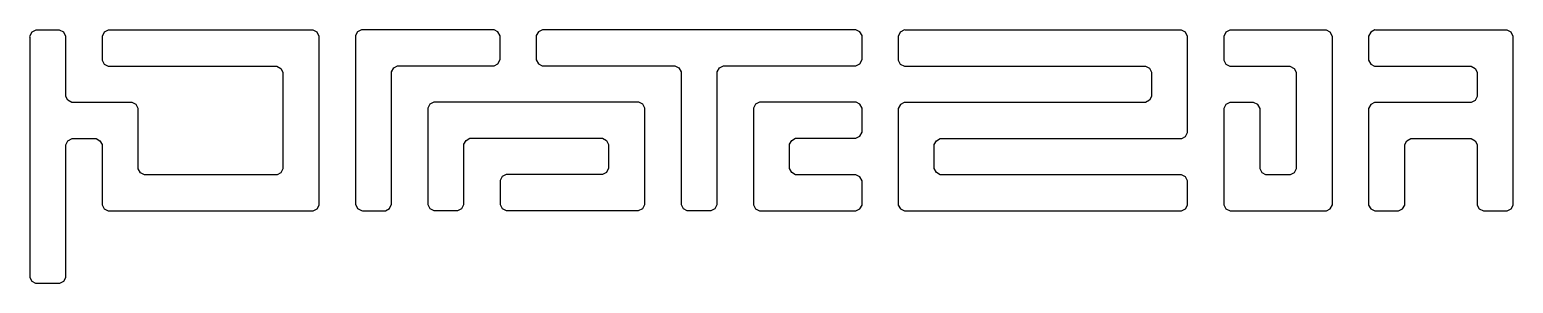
# Model space of a CAD drawing. Extents: x 0 to 6.05, y 0.01 to 1.04.
import ezdxf

# ---------------------------------------------------------------- set-up
doc = ezdxf.new("R2010")
doc.units = 0
doc.layers.get('0').update_dxf_attribs({"linetype": 'CONTINUOUS'})

msp = doc.modelspace()

# ---------------------------------------------------------------- linework, layer by layer
at = {"color": 250}
for points in [[(0.2953, 1.0104), (0.2953, 0.9219), (0.2953, 0.9167), (0.3039, 0.901), (0.3196, 0.8924), (0.3248, 0.8924), (1.004, 0.8924), (1.008, 0.8924), (1.0248, 0.8837), (1.0334, 0.8681), (1.0334, 0.8628), (1.0334, 0.4792), (1.0334, 0.474), (1.0248, 0.4583), (1.0092, 0.4497), (1.004, 0.4497), (0.4727, 0.4497), (0.4686, 0.4497), (0.4517, 0.4582), (0.4429, 0.474), (0.4429, 0.4792), (0.4429, 0.7155), (0.4429, 0.7196), (0.4342, 0.7364), (0.4186, 0.745), (0.4134, 0.745), (0.1771, 0.745), (0.1718, 0.745), (0.1561, 0.7537), (0.1475, 0.7694), (0.1475, 0.7746), (0.1475, 1.0104), (0.1475, 1.0145), (0.139, 1.0315), (0.1222, 1.0403), (0.1181, 1.0403), (0.0295, 1.0403), (0.0253, 1.0403), (0.0085, 1.0315), (-0.0001, 1.0145), (0, 1.0104), (0, 0.0363), (0, 0.0311), (0.0086, 0.0155), (0.0243, 0.0069), (0.0295, 0.0069), (0.1181, 0.0069), (0.1233, 0.0069), (0.1389, 0.0155), (0.1476, 0.0311), (0.1476, 0.0363), (0.1476, 0.5676), (0.1476, 0.5717), (0.1561, 0.5887), (0.173, 0.5974), (0.1771, 0.5974), (0.2656, 0.5974), (0.2708, 0.5974), (0.2865, 0.5888), (0.2952, 0.5731), (0.2952, 0.5678), (0.2952, 0.3317), (0.2951, 0.3276), (0.3038, 0.3108), (0.3207, 0.3021), (0.3248, 0.3021), (1.1516, 0.3021), (1.1568, 0.3021), (1.1725, 0.3108), (1.1811, 0.3264), (1.1811, 0.3317), (1.1811, 1.0104), (1.1811, 1.0145), (1.1726, 1.0316), (1.1568, 1.0403), (1.1516, 1.0403), (0.3248, 1.0403), (0.3196, 1.0403), (0.3038, 1.0316), (0.2952, 1.0145), (0.2953, 1.0104)], [(1.3582, 0.3033), (1.4469, 0.3033), (1.4522, 0.3033), (1.4679, 0.3122), (1.4765, 0.3292), (1.4765, 0.3333), (1.4765, 0.8646), (1.4765, 0.8698), (1.4851, 0.8854), (1.5007, 0.894), (1.5059, 0.894), (1.8898, 0.894), (1.895, 0.894), (1.9106, 0.9028), (1.9193, 0.9196), (1.9193, 0.9237), (1.9193, 1.0121), (1.9193, 1.0162), (1.9106, 1.033), (1.895, 1.0417), (1.8898, 1.0417), (1.3586, 1.0417), (1.3544, 1.0417), (1.3377, 1.033), (1.3291, 1.0174), (1.3291, 1.0121), (1.3291, 0.3333), (1.329, 0.3293), (1.3374, 0.3123), (1.3541, 0.3034), (1.3582, 0.3033)], [(2.8051, 0.3333), (2.8051, 0.8646), (2.8051, 0.8698), (2.8138, 0.8855), (2.8305, 0.8942), (2.8346, 0.8942), (3.3658, 0.8942), (3.3699, 0.8941), (3.3869, 0.9026), (3.3958, 0.9195), (3.3958, 0.9236), (3.3958, 1.0121), (3.3958, 1.0174), (3.3871, 1.0331), (3.3701, 1.0417), (3.366, 1.0417), (2.0965, 1.0417), (2.0924, 1.0417), (2.0756, 1.033), (2.067, 1.0174), (2.067, 1.0121), (2.067, 0.9236), (2.067, 0.9183), (2.0756, 0.9027), (2.0913, 0.894), (2.0965, 0.894), (2.6277, 0.894), (2.6318, 0.8941), (2.6486, 0.8855), (2.6573, 0.8698), (2.6573, 0.8646), (2.6573, 0.3333), (2.6573, 0.3281), (2.6659, 0.3124), (2.6816, 0.3038), (2.6869, 0.3038), (2.7755, 0.3038), (2.7807, 0.3038), (2.7964, 0.3124), (2.8051, 0.3281), (2.8051, 0.3333)], [(4.6948, 1.0403), (3.5729, 1.0403), (3.5688, 1.0404), (3.5518, 1.0316), (3.5432, 1.0145), (3.5432, 1.0104), (3.5432, 0.9219), (3.5432, 0.9179), (3.552, 0.9012), (3.5688, 0.8927), (3.5729, 0.8927), (4.5473, 0.8927), (4.5525, 0.8927), (4.5682, 0.8841), (4.5769, 0.8684), (4.5769, 0.8631), (4.5769, 0.7746), (4.5769, 0.7694), (4.5682, 0.7537), (4.5525, 0.745), (4.5473, 0.745), (3.5729, 0.745), (3.5677, 0.745), (3.5521, 0.7364), (3.5435, 0.7208), (3.5435, 0.7155), (3.5435, 0.3317), (3.5435, 0.3264), (3.5521, 0.3108), (3.5688, 0.3021), (3.5729, 0.3021), (4.6948, 0.3021), (4.6988, 0.3021), (4.7156, 0.3108), (4.7243, 0.3264), (4.7243, 0.3317), (4.7243, 0.4202), (4.7243, 0.4255), (4.7156, 0.4411), (4.6988, 0.4498), (4.6948, 0.4498), (3.7204, 0.4498), (3.7152, 0.4498), (3.6995, 0.4584), (3.6908, 0.4751), (3.6908, 0.4792), (3.6908, 0.5677), (3.6908, 0.573), (3.6995, 0.5887), (3.7152, 0.5973), (3.7204, 0.5973), (4.6948, 0.5973), (4.7, 0.5973), (4.7156, 0.606), (4.7243, 0.6216), (4.7243, 0.6268), (4.7243, 1.0104), (4.7243, 1.0145), (4.7157, 1.0315), (4.6988, 1.0403), (4.6948, 1.0403)], [(4.872, 1.0104), (4.872, 0.9219), (4.872, 0.9167), (4.8806, 0.901), (4.8962, 0.8924), (4.9015, 0.8924), (5.1377, 0.8924), (5.1418, 0.8924), (5.1585, 0.8837), (5.1672, 0.8681), (5.1672, 0.8628), (5.1672, 0.4792), (5.1672, 0.474), (5.1585, 0.4583), (5.1429, 0.4497), (5.1377, 0.4497), (5.049, 0.4497), (5.0438, 0.4497), (5.0282, 0.4583), (5.0196, 0.474), (5.0196, 0.4792), (5.0196, 0.7155), (5.0195, 0.7196), (5.0107, 0.7365), (4.9936, 0.7451), (4.9896, 0.745), (4.901, 0.745), (4.8958, 0.745), (4.8802, 0.7364), (4.8716, 0.7208), (4.8716, 0.7155), (4.8716, 0.3317), (4.8715, 0.3275), (4.8803, 0.3106), (4.8974, 0.302), (4.9015, 0.3021), (5.2853, 0.3021), (5.2905, 0.3021), (5.3061, 0.3108), (5.3148, 0.3276), (5.3148, 0.3317), (5.3148, 1.0104), (5.3148, 1.0145), (5.3063, 1.0316), (5.2905, 1.0403), (5.2853, 1.0403), (4.9015, 1.0403), (4.8962, 1.0403), (4.8804, 1.0316), (4.8719, 1.0145), (4.872, 1.0104)], [(6.0235, 1.0403), (5.4923, 1.0403), (5.4881, 1.0404), (5.4711, 1.0316), (5.4625, 1.0146), (5.4625, 1.0104), (5.4625, 0.9219), (5.4625, 0.9167), (5.4711, 0.901), (5.4868, 0.8924), (5.492, 0.8924), (5.8758, 0.8924), (5.881, 0.8924), (5.8967, 0.8838), (5.9054, 0.8681), (5.9054, 0.8628), (5.9054, 0.7743), (5.9054, 0.769), (5.8967, 0.7534), (5.881, 0.7447), (5.8758, 0.7447), (5.492, 0.7447), (5.4868, 0.7447), (5.4711, 0.7361), (5.4625, 0.7204), (5.4625, 0.7152), (5.4625, 0.3317), (5.4625, 0.3264), (5.4711, 0.3108), (5.4879, 0.3021), (5.492, 0.3021), (5.5806, 0.3021), (5.5847, 0.3021), (5.6015, 0.3108), (5.6101, 0.3264), (5.6101, 0.3317), (5.6101, 0.5678), (5.6101, 0.5731), (5.6188, 0.5888), (5.6344, 0.5974), (5.6397, 0.5974), (5.8758, 0.5974), (5.881, 0.5974), (5.8967, 0.5888), (5.9054, 0.5731), (5.9054, 0.5678), (5.9054, 0.3317), (5.9054, 0.3264), (5.9141, 0.3108), (5.9308, 0.3021), (5.9349, 0.3021), (6.0235, 0.3021), (6.0276, 0.3021), (6.0444, 0.3108), (6.053, 0.3264), (6.053, 0.3317), (6.053, 1.0104), (6.053, 1.0145), (6.0445, 1.0315), (6.0276, 1.0403), (6.0235, 1.0403)], [(1.6239, 0.7168), (1.6239, 0.3333), (1.6239, 0.3281), (1.6325, 0.3124), (1.6482, 0.3038), (1.6534, 0.3038), (1.742, 0.3038), (1.7472, 0.3038), (1.7629, 0.3124), (1.7715, 0.3281), (1.7715, 0.3333), (1.7715, 0.5692), (1.7715, 0.5744), (1.7802, 0.59), (1.7958, 0.5986), (1.8011, 0.5986), (2.3323, 0.5986), (2.3375, 0.5986), (2.3531, 0.59), (2.3618, 0.5732), (2.3619, 0.5692), (2.3619, 0.4805), (2.3618, 0.4765), (2.3531, 0.4597), (2.3375, 0.4511), (2.3323, 0.4511), (1.9486, 0.4511), (1.9446, 0.4511), (1.9278, 0.4424), (1.9192, 0.4267), (1.9192, 0.4214), (1.9192, 0.3333), (1.9192, 0.3281), (1.9278, 0.3125), (1.9446, 0.3038), (1.9486, 0.3038), (2.4799, 0.3038), (2.4839, 0.3038), (2.5009, 0.3124), (2.5097, 0.3281), (2.5097, 0.3333), (2.5097, 0.7168), (2.5097, 0.722), (2.501, 0.7376), (2.4854, 0.7463), (2.4802, 0.7463), (1.6534, 0.7463), (1.6493, 0.7463), (1.6325, 0.7377), (1.6239, 0.7221), (1.6239, 0.7168)], [(3.1298, 0.4498), (3.1246, 0.4498), (3.1089, 0.4584), (3.1003, 0.4752), (3.1003, 0.4792), (3.1003, 0.5692), (3.1003, 0.5744), (3.1089, 0.59), (3.1246, 0.5986), (3.1298, 0.5986), (3.366, 0.5986), (3.3701, 0.5986), (3.3871, 0.6073), (3.3958, 0.623), (3.3958, 0.6283), (3.3958, 0.7168), (3.3958, 0.722), (3.3872, 0.7376), (3.3716, 0.7463), (3.3664, 0.7463), (2.9822, 0.7463), (2.9781, 0.7463), (2.9613, 0.7377), (2.9526, 0.7221), (2.9526, 0.7168), (2.9526, 0.3314), (2.9526, 0.3274), (2.9614, 0.3107), (2.977, 0.3021), (2.9822, 0.3021), (3.366, 0.3021), (3.3701, 0.3021), (3.3871, 0.3107), (3.3958, 0.3264), (3.3958, 0.3317), (3.3958, 0.4202), (3.3958, 0.4255), (3.3872, 0.4411), (3.3704, 0.4498), (3.3664, 0.4498), (3.1298, 0.4498)]]:
    msp.add_lwpolyline(points, close=True, dxfattribs=at)

doc.saveas('drawing.dxf')
